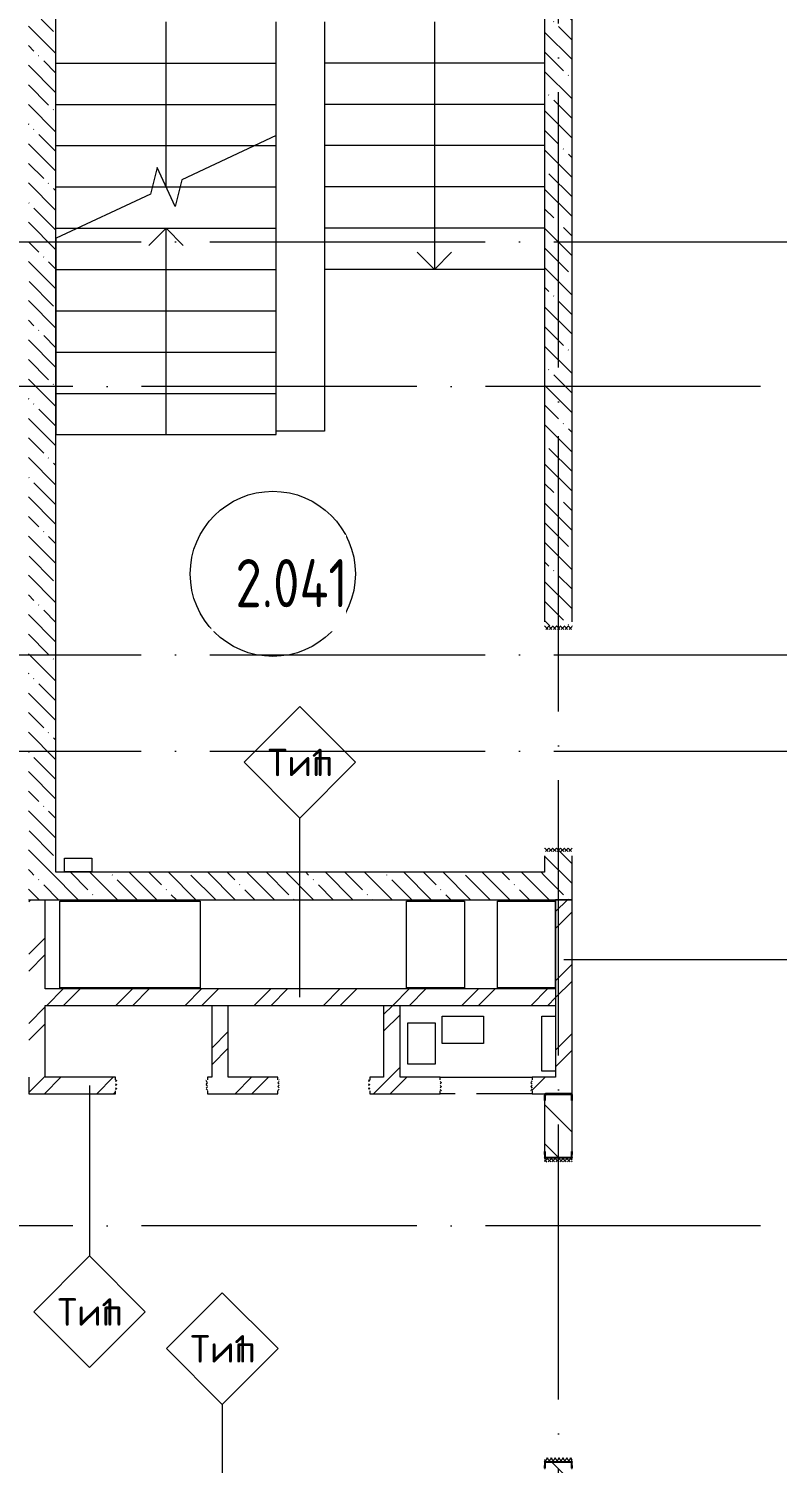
# Model space of a CAD drawing. Header units: millimetres. Extents: x -68946 to 288321, y -402657 to 324925.
# Drawn here: x 165209 to 170650, y -75185 to -64760 of the extents above; entities that cross this region are included whole.
import ezdxf

# ---------------------------------------------------------------- set-up
doc = ezdxf.new("R2010")
doc.units = ezdxf.units.MM
doc.linetypes.add('ADSK_Линия сетки', pattern=[2500, 2000, -250, 0, -250])
for name, color, linetype, lineweight in [('A-AREA-____-IDEN', 250, 'Continuous', 9), ('A-DOOR-____-OTLN', 250, 'Continuous', 5), ('A-FLOR-____-OTLN', 192, 'Continuous', 9), ('A-WALL-____-IDEN', 250, 'Continuous', 9), ('A-WALL-____-MCUT', 250, 'Continuous', 13), ('A-WALL-____-PATT', 250, 'Continuous', 13), ('I-WALL-____-OTLN', 250, 'Continuous', 9), ('S-COLS-____-MCUT', 250, 'Continuous', 25), ('S-COLS-____-OTLN', 250, 'Continuous', 9), ('S-GRID-____-OTLN', 250, 'Continuous', 9), ('S-STRS-____-MBND', 250, 'Continuous', 5), ('S-STRS-____-OTLN', 250, 'Continuous', 5)]:
    doc.layers.add(name, color=color, linetype=linetype, lineweight=lineweight)
doc.styles.add('ISOCPEUR', font='isocpeur.ttf', dxfattribs={"width": 0.8, "height": 100})
doc.styles.add('ISOCPEUR_3', font='isocpeur.ttf', dxfattribs={"height": 250})
pattern_1 = [(45, (28708.77, -120984.93), (-251.4472, 251.4472), []), (45, (28708.77, -120603.93), (-251.4472, 251.4472), [])]
pattern_2 = [(135, (28708.77, -120984.93), (-142.5612, -142.5612), []), (135, (28851.33, -120984.93), (-142.5612, -142.5612), [252.016, -50.403, 3.353, -47.05])]
pattern_3 = [(135, (1951.41, 124.685), (-14.14214, -14.14214), []), (225, (1951.41, 124.685), (14.14214, -14.14214), [])]
pattern_4 = [(45, (-171.384, 124.685), (-14.1421, 14.1421), []), (135, (-171.384, 124.685), (-14.1421, -14.1421), [])]

# ---------------------------------------------------------------- blocks, each defined once
blk = doc.blocks.new('Дверь_СКБ_2Ст_Внутренняя1 - Н_ВВ-10_2_2200x2600h_Фрамуга сверху 2 EIW 15-42979487-АР1_Кладочный план 2 этажа С2и3')
at = {"layer": 'A-DOOR-____-OTLN'}
h = blk.add_hatch(dxfattribs=at)
h.set_pattern_fill('FP_7', color=256, style=0, pattern_type=2)
h.set_pattern_definition([(45, (-921.384, 164.685), (-14.1421, 14.1421), []), (135, (-921.384, 164.685), (-14.1421, -14.1421), [])])
h.paths.add_polyline_path([(-1062.5, 100), (-1087.5, 100), (-1087.5, -100), (-1062.5, -100)])
h = blk.add_hatch(dxfattribs=at)
h.set_pattern_fill('FP_6', color=256, style=0, pattern_type=2)
h.set_pattern_definition([(135, (1201.41, 164.685), (-14.1421, -14.1421), []), (225, (1201.41, 164.685), (14.1421, -14.1421), [])])
h.paths.add_polyline_path([(1112.5, -100), (1112.5, 100), (1087.5, 100), (1087.5, -100)])
blk = doc.blocks.new('Дверь_СКБ_2Ст_Внутренняя1 - Н_Д-1_1п_1640x2100h_ЛК-42630921-АР1_Кладочный план 2 этажа С2и3')
at = {"layer": 'A-DOOR-____-OTLN'}
h = blk.add_hatch(dxfattribs=at)
h.set_pattern_fill('FP_30', color=256, style=0, pattern_type=2)
h.set_pattern_definition([(45, (-641.384, 164.685), (-14.1421, 14.1421), []), (135, (-641.384, 164.685), (-14.1421, -14.1421), [])])
h.paths.add_polyline_path([(-807.5, -100), (-782.5, -100), (-782.5, 100), (-807.5, 100)])
h = blk.add_hatch(dxfattribs=at)
h.set_pattern_fill('FP_29', color=256, style=0, pattern_type=2)
h.set_pattern_definition([(135, (1481.41, 164.685), (-14.14214, -14.14214), []), (225, (1481.41, 164.685), (14.14214, -14.14214), [])])
h.paths.add_polyline_path([(807.5, -100), (832.5, -100), (832.5, 100), (807.5, 100)])
blk = doc.blocks.new('Дверь_СКБ_1Ст_Внутренняя1 - Н_Д-7л_670x1875h_Технический шкаф ЭОМ и СС-42409413-АР1_Кладочный план 2 этажа С2и3')
at = {"layer": 'A-DOOR-____-OTLN'}
h = blk.add_hatch(dxfattribs=at)
h.set_pattern_fill('FP_39', color=256, style=0, pattern_type=2)
h.set_pattern_definition(pattern_4)
h.paths.add_polyline_path([(-312.5, -40), (-312.5, 40), (-322.5, 40), (-322.5, -40)])
h = blk.add_hatch(dxfattribs=at)
h.set_pattern_fill('FP_38', color=256, style=0, pattern_type=2)
h.set_pattern_definition(pattern_3)
h.paths.add_polyline_path([(347.5, -40), (347.5, 40), (337.5, 40), (337.5, -40)])
blk = doc.blocks.new('Дверь_СКБ_1Ст_Внутренняя1 - Н_Д-7л_670x1875h_Технический шкаф ЭОМ и СС-V5-АР1_Кладочный план 2 этажа С2и3')
at = {"layer": 'A-DOOR-____-OTLN'}
h = blk.add_hatch(dxfattribs=at)
h.set_pattern_fill('FP_39', color=256, style=0, pattern_type=2)
h.set_pattern_definition(pattern_4)
h.paths.add_polyline_path([(-312.5, -40), (-312.5, 40), (-322.5, 40), (-322.5, -40)])
h = blk.add_hatch(dxfattribs=at)
h.set_pattern_fill('FP_38', color=256, style=0, pattern_type=2)
h.set_pattern_definition(pattern_3)
h.paths.add_polyline_path([(347.5, -40), (347.5, 40), (337.5, 40), (337.5, -40)])
blk = doc.blocks.new('ADSK_КолоннаНесущая_Швеллер_Гнутый_ГОСТ 8278-83 - 200х50х4_таб_1 2-38815031-АР1_Кладочный план 2 этажа С2и3')
at = {"layer": 'S-COLS-____-MCUT'}
for p, q in [((-6.1, -90), (-6.1, 90)), ((-0.1, 96), (39.9, 96)), ((39.9, 100), (19.9, 100)), ((39.9, 96), (39.9, 100)), ((39.9, -96), (-0.1, -96)), ((19.9, -100), (39.9, -100)), ((39.9, -100), (39.9, -96))]:
    blk.add_line(p, q, dxfattribs=at)
for centre, radius, start, end in [((-0.1, 90), 10, 90, 180), ((-0.1, 90), 6, 90, 180), ((-0.1, -90), 10, 180, 270), ((-0.1, -90), 6, 180, 270)]:
    blk.add_arc(centre, radius, start, end, dxfattribs=at)
blk = doc.blocks.new('ADSK_КолоннаНесущая_Швеллер_Гнутый_ГОСТ 8278-83 - 200х50х4_таб_1 2-V46-АР1_Кладочный план 2 этажа С2и3')
at = {"layer": 'S-COLS-____-MCUT'}
for p, q in [((-6, -90), (-6, 90)), ((0, 96), (40, 96)), ((40, 100), (20, 100)), ((40, 96), (40, 100)), ((40, -96), (0, -96)), ((20, -100), (40, -100)), ((40, -100), (40, -96))]:
    blk.add_line(p, q, dxfattribs=at)
for centre, radius, start, end in [((0, 90), 10, 90, 179.9936), ((0, 90), 6, 90, 180), ((0, -90), 10, 180.0064, 270), ((0, -90), 6, 180, 270)]:
    blk.add_arc(centre, radius, start, end, dxfattribs=at)
blk = doc.blocks.new('ADSK_КолоннаНесущая_Швеллер_Гнутый_ГОСТ 8278-83 - 200х50х4_таб_1 2-V47-АР1_Кладочный план 2 этажа С2и3')
at = {"layer": 'S-COLS-____-MCUT'}
for p, q in [((-10.1, 90), (-10.1, -90)), ((-6.1, -90), (-6.1, 90)), ((39.9, 100), (-0.1, 100)), ((-0.1, 96), (39.9, 96)), ((39.9, 96), (39.9, 100)), ((39.9, -96), (-0.1, -96)), ((-0.1, -100), (39.9, -100)), ((39.9, -100), (39.9, -96))]:
    blk.add_line(p, q, dxfattribs=at)
for centre, radius, start, end in [((-0.1, 90), 10, 90, 180), ((-0.1, 90), 6, 90, 180), ((-0.1, -90), 10, 180, 270), ((-0.1, -90), 6, 180, 270)]:
    blk.add_arc(centre, radius, start, end, dxfattribs=at)
blk = doc.blocks.new('AAR_СКБ_Марка_Помещения_мал - Номер-28977439-АР1_Кладочный план 2 этажа С2и3')
at = {"layer": 'A-AREA-____-IDEN'}
blk.add_circle((-0.028, 0), 3, dxfattribs=at)
blk = doc.blocks.new('ADSK_Марка_Стена - Типоразмер_ADSK_Марка-30564887-АР1_Кладочный план 2 этажа С2и3')
at = {"layer": 'A-WALL-____-IDEN'}
for p, q in [((-0.16, 4.37), (-4.21, 0.31)), ((3.9, 0.31), (-0.16, 4.37)), ((-4.21, 0.31), (-0.16, -3.74)), ((-0.16, -3.74), (3.9, 0.31))]:
    blk.add_line(p, q, dxfattribs=at)

msp = doc.modelspace()

# ---------------------------------------------------------------- hatches: boundary and pattern name
at = {"layer": 'A-WALL-____-PATT', "lineweight": 15}
h = msp.add_hatch(dxfattribs=at)
h.set_pattern_fill('FP_40', color=256, style=0, pattern_type=2)
h.set_pattern_definition(pattern_2)
h.paths.add_polyline_path([(169158.2503, -71089.9336), (169158.2503, -70739.9336), (168958.2503, -70739.9336), (168958.2503, -71089.9336)])
h.paths.add_polyline_path([(169158.2503, -69099.9336), (169158.2503, -62009.9342), (168958.2503, -62009.9342), (168958.2503, -69099.9336)])
h = msp.add_hatch(dxfattribs=at)
h.set_pattern_fill('FP_40', color=256, style=0, pattern_type=2)
h.set_pattern_definition(pattern_2)
h.paths.add_polyline_path([(165407.2722, -70889.9336), (165407.2722, -62209.9342), (165207.2722, -62209.9342), (165207.2722, -70889.9336)])
h = msp.add_hatch(dxfattribs=at)
h.set_pattern_fill('FP_40', color=256, style=0, pattern_type=2)
h.set_pattern_definition(pattern_2)
h.paths.add_polyline_path([(166379.7852, -71089.9336), (168958.2503, -71089.9336), (168958.2503, -70889.9336), (165207.2722, -70889.9336), (165207.2722, -71089.9336)])
h = msp.add_hatch(dxfattribs=at)
h.set_pattern_fill('FP_12', color=256, style=0, pattern_type=2)
h.set_pattern_definition(pattern_1)
h.paths.add_polyline_path([(165328.7503, -72379.4336), (165328.7503, -71089.9336), (165208.7503, -71089.9336), (165208.7503, -72379.4336)])
h = msp.add_hatch(dxfattribs=at)
h.set_pattern_fill('FP_12', color=256, style=0, pattern_type=2)
h.set_pattern_definition(pattern_1)
h.paths.add_polyline_path([(169158.7722, -72499.4336), (169158.7722, -71089.9336), (169038.7722, -71089.9336), (169038.7722, -72499.4336)])
h = msp.add_hatch(dxfattribs=at)
h.set_pattern_fill('FP_12', color=256, style=0, pattern_type=2)
h.set_pattern_definition(pattern_1)
h.paths.add_polyline_path([(167804.2581, -71857.4347), (169038.7722, -71857.4347), (169038.7722, -71737.4347), (165328.7503, -71737.4347), (165328.7503, -71857.4347), (166379.7852, -71857.4347)])
h = msp.add_hatch(dxfattribs=at)
h.set_pattern_fill('FP_12', color=256, style=0, pattern_type=2)
h.set_pattern_definition(pattern_1)
h.paths.add_polyline_path([(166538.7722, -72379.4336), (166658.7722, -72379.4336), (166658.7722, -71857.4347), (166538.7722, -71857.4347), (166538.7722, -72106.9062)])
h = msp.add_hatch(dxfattribs=at)
h.set_pattern_fill('FP_12', color=256, style=0, pattern_type=2)
h.set_pattern_definition(pattern_1)
h.paths.add_polyline_path([(167788.7722, -72379.4336), (167908.7722, -72379.4336), (167908.7722, -71857.4347), (167788.7722, -71857.4347), (167788.7722, -72106.9062)])
h = msp.add_hatch(dxfattribs=at)
h.set_pattern_fill('FP_12', color=256, style=0, pattern_type=2)
h.set_pattern_definition(pattern_1)
h.paths.add_polyline_path([(168198.7722, -72499.4336), (168198.7722, -72379.4336), (167688.7722, -72379.4336), (167688.7722, -72499.4336), (167804.2581, -72499.4336)])
h.paths.add_polyline_path([(166508.7722, -72499.4336), (167018.7722, -72499.4336), (167018.7722, -72379.4336), (166508.7722, -72379.4336), (166508.7722, -72479.4336)])
h.paths.add_polyline_path([(169038.7722, -72499.4336), (169038.7722, -72379.4336), (168868.7722, -72379.4336), (168868.7722, -72499.4336)])
h.paths.add_polyline_path([(165208.7732, -72499.4336), (165838.7722, -72499.4336), (165838.7722, -72379.4336), (165208.7732, -72379.4336)])
h = msp.add_hatch(dxfattribs=at)
h.set_pattern_fill('FP_1', color=256, style=0, pattern_type=2)
h.set_pattern_definition([(135, (28708.77, -120984.93), (-141.42136, -141.42136), [])])
h.paths.add_polyline_path([(169158.7722, -75659.9657), (169158.7722, -75169.9347), (168958.7722, -75169.9347), (168958.7722, -75659.9657)])
h.paths.add_polyline_path([(168958.7722, -72969.9347), (169158.7722, -72969.9347), (169158.7722, -72499.4336), (168958.7722, -72499.4336), (168958.7722, -72939.9347)])

# ---------------------------------------------------------------- linework, layer by layer
at = {"layer": 'A-FLOR-____-OTLN'}
for p, q in [((168958.2503, -66509.9347), (167357.7503, -66509.9347)), ((167357.7503, -66509.9347), (167357.7503, -67684.9347)), ((167357.7503, -67684.9347), (167007.7722, -67684.9347)), ((165468.7722, -70887.5382), (165468.7722, -70787.5382)), ((165468.7722, -70787.5382), (165668.7722, -70787.5382)), ((165668.7722, -70887.5382), (165468.7722, -70887.5382)), ((165668.7722, -70787.5382), (165668.7722, -70887.5382)), ((165435.5008, -71729.9859), (165435.5008, -71099.9859)), ((165435.5008, -71099.9859), (166455.5008, -71099.9859)), ((166455.5008, -71099.9859), (166455.5008, -71729.9859)), ((167955.5008, -71729.9859), (167955.5008, -71099.9859)), ((167955.5008, -71099.9859), (168375.5008, -71099.9859)), ((168375.5008, -71099.9859), (168375.5008, -71729.9859)), ((168615.5008, -71729.9859), (168615.5008, -71099.9859)), ((168615.5008, -71099.9859), (169035.5008, -71099.9859)), ((169035.5008, -71099.9859), (169035.5008, -71729.9859)), ((166455.5008, -71729.9859), (165435.5008, -71729.9859)), ((168375.5008, -71729.9859), (167955.5008, -71729.9859)), ((169035.5008, -71729.9859), (168615.5008, -71729.9859)), ((167963.7509, -72284.9336), (167963.7509, -71984.9336)), ((167963.7509, -71984.9336), (168163.7509, -71984.9336)), ((168163.7509, -71984.9336), (168163.7509, -72284.9336)), ((168213.7952, -72134.9336), (168213.7952, -71934.9336)), ((168213.7952, -71934.9336), (168513.7952, -71934.9336)), ((168513.7952, -71934.9336), (168513.7952, -72134.9336)), ((168939.2728, -72334.9336), (168939.2728, -71934.9336)), ((168939.2728, -71934.9336), (169038.7722, -71934.9336)), ((168513.7952, -72134.9336), (168213.7952, -72134.9336)), ((168163.7509, -72284.9336), (167963.7509, -72284.9336)), ((169038.7722, -72334.9336), (168939.2728, -72334.9336))]:
    msp.add_line(p, q, dxfattribs=at)
at = {"layer": 'A-WALL-____-IDEN'}
for p, q in [((167179.2447, -71797.4347), (167179.2447, -70496.1847)), ((169098.7722, -71523.9589), (171082.1794, -71523.9589)), ((165650.9121, -72439.4336), (165650.9121, -73678.1836)), ((166616.5066, -76626.9347), (166616.5066, -74757.2748))]:
    msp.add_line(p, q, dxfattribs=at)
at = {"layer": 'A-WALL-____-MCUT', "color": 7, "lineweight": 15}
for p, q in [((169158.2503, -69069.9336), (169158.2503, -62009.9342)), ((165407.2722, -70889.9336), (165407.2722, -62209.9342)), ((168958.2503, -62209.9342), (168958.2503, -69069.9336)), ((168958.2503, -70769.9336), (168958.2503, -70889.9336)), ((169158.2503, -71089.9336), (169158.2503, -70769.9336)), ((168958.2503, -70889.9336), (165407.2722, -70889.9336)), ((165207.2722, -71089.9336), (169158.2503, -71089.9336)), ((165328.7503, -71737.4347), (165328.7503, -71089.9336)), ((169038.7722, -71089.9336), (169038.7722, -72379.4336)), ((169158.7722, -71089.9336), (169038.7722, -71089.9336)), ((169158.7722, -72939.9347), (169158.7722, -71089.9336)), ((169038.7722, -71737.4347), (165328.7503, -71737.4347)), ((165328.7503, -72379.4336), (165328.7503, -71857.4347)), ((165328.7503, -71857.4347), (169038.7722, -71857.4347)), ((166538.7722, -71857.4347), (166538.7722, -72379.4336)), ((166658.7722, -72379.4336), (166658.7722, -71857.4347)), ((167788.7722, -71857.4347), (167788.7722, -72379.4336)), ((167908.7722, -72379.4336), (167908.7722, -71857.4347)), ((165208.7732, -72379.4336), (165208.7732, -72499.4336)), ((165838.7722, -72379.4336), (165328.7503, -72379.4336)), ((165838.7722, -72399.4336), (165838.7722, -72379.4336)), ((166538.7722, -72379.4336), (166508.7722, -72379.4336)), ((166508.7722, -72379.4336), (166508.7722, -72399.4336)), ((167018.7722, -72379.4336), (166658.7722, -72379.4336)), ((167018.7722, -72399.4336), (167018.7722, -72379.4336)), ((167788.7722, -72379.4336), (167688.7722, -72379.4336)), ((167688.7722, -72379.4336), (167688.7722, -72399.4336)), ((168198.7722, -72379.4336), (167908.7722, -72379.4336)), ((168198.7722, -72399.4336), (168198.7722, -72379.4336)), ((169038.7722, -72379.4336), (168868.7722, -72379.4336)), ((168868.7722, -72379.4336), (168868.7722, -72399.4336)), ((165208.7732, -72499.4336), (165838.7722, -72499.4336)), ((165838.7722, -72499.4336), (165838.7722, -72479.4336)), ((166508.7722, -72479.4336), (166508.7722, -72499.4336)), ((166508.7722, -72499.4336), (167018.7722, -72499.4336)), ((167018.7722, -72499.4336), (167018.7722, -72479.4336)), ((167688.7722, -72479.4336), (167688.7722, -72499.4336)), ((167688.7722, -72499.4336), (168198.7722, -72499.4336)), ((168198.7722, -72499.4336), (168198.7722, -72479.4336)), ((168868.7722, -72479.4336), (168868.7722, -72499.4336)), ((168868.7722, -72499.4336), (169158.7722, -72499.4336)), ((168958.7722, -72499.4336), (168958.7722, -72939.9347))]:
    msp.add_line(p, q, dxfattribs=at)
at = {"layer": 'I-WALL-____-OTLN', "lineweight": 15}
for p, q in [((168198.7722, -72379.4336), (168868.7722, -72379.4336)), ((168308.4133, -72499.4336), (168198.7722, -72499.4336)), ((168868.7722, -72499.4336), (168462.9614, -72499.4336))]:
    msp.add_line(p, q, dxfattribs=at)
at = {"layer": 'S-GRID-____-OTLN', "linetype": 'ADSK_Линия сетки'}
for p, q in [((169058.7722, -124723.7741), (169058.7722, -59782.9296)), ((94022.7944, -66309.9342), (185529.6518, -66309.9342)), ((185529.6518, -67359.9342), (128028.7722, -67359.9342)), ((94022.7944, -69309.9342), (185529.6518, -69309.9342)), ((94022.7944, -70009.9342), (185529.6518, -70009.9342)), ((185529.6518, -73459.9342), (128028.7722, -73459.9342))]:
    msp.add_line(p, q, dxfattribs=at)
at = {"layer": 'S-STRS-____-MBND'}
for p, q in [((167007.7722, -65536.8886), (166321.0607, -65857.1075)), ((166141.7381, -65768.3242), (166094.4838, -65962.762)), ((166273.8064, -66051.5453), (166141.7381, -65768.3242)), ((166321.0607, -65857.1075), (166273.8064, -66051.5453)), ((166094.4838, -65962.762), (165407.7722, -66282.9809))]:
    msp.add_line(p, q, dxfattribs=at)
at = {"layer": 'S-STRS-____-OTLN', "lineweight": 9}
for p, q in [((166207.2722, -65009.9347), (166207.2722, -64709.9347)), ((168157.7503, -64709.9347), (168157.7503, -65009.9347)), ((166207.2722, -65309.9347), (166207.2722, -65009.9347)), ((168157.7503, -65009.9347), (168157.7503, -65309.9347)), ((166207.2722, -65609.9347), (166207.2722, -65309.9347)), ((168157.7503, -65309.9347), (168157.7503, -65609.9347)), ((166207.2722, -65908.8625), (166207.2722, -65609.9347)), ((168157.7503, -65609.9347), (168157.7503, -65909.9347)), ((168157.7503, -65909.9347), (168157.7503, -66209.9347)), ((166207.7722, -66209.9347), (166082.7722, -66334.9347)), ((166207.7722, -66509.9347), (166207.7722, -66209.9347)), ((166207.7722, -66209.9347), (166332.7722, -66334.9347)), ((168157.7503, -66209.9347), (168157.7503, -66509.9347)), ((168157.7503, -66509.9347), (168032.7503, -66384.9347)), ((168157.7503, -66509.9347), (168282.7503, -66384.9347)), ((166207.7722, -66809.9347), (166207.7722, -66509.9347)), ((166207.7722, -67109.9347), (166207.7722, -66809.9347)), ((166207.7722, -67409.9347), (166207.7722, -67109.9347)), ((166207.7722, -67709.9347), (166207.7722, -67409.9347))]:
    msp.add_line(p, q, dxfattribs=at)
at = {"layer": 'S-STRS-____-OTLN'}
for p, q in [((167007.2722, -65009.9347), (167007.2722, -64709.9347)), ((167357.7503, -64709.9347), (167357.7503, -65009.9347)), ((168957.7503, -64709.9347), (168957.7503, -65009.9347)), ((165407.2722, -65009.9347), (167007.2722, -65009.9347)), ((165407.2722, -65009.9347), (167007.2722, -65009.9347)), ((167007.2722, -65309.9347), (167007.2722, -65009.9347)), ((167357.7503, -65009.9347), (167357.7503, -65309.9347)), ((168957.7503, -65009.9347), (167357.7503, -65009.9347)), ((168957.7503, -65009.9347), (167357.7503, -65009.9347)), ((168957.7503, -65009.9347), (168957.7503, -65309.9347)), ((165407.2722, -65309.9347), (167007.2722, -65309.9347)), ((165407.2722, -65309.9347), (167007.2722, -65309.9347)), ((167007.2722, -65537.1218), (167007.2722, -65309.9347)), ((167357.7503, -65309.9347), (167357.7503, -65609.9347)), ((168957.7503, -65309.9347), (167357.7503, -65309.9347)), ((168957.7503, -65309.9347), (167357.7503, -65309.9347)), ((168957.7503, -65309.9347), (168957.7503, -65609.9347)), ((167007.7722, -65609.9347), (167007.7722, -65536.8886)), ((165407.2722, -65609.9347), (166851.1243, -65609.9347)), ((165407.2722, -65609.9347), (166851.1243, -65609.9347)), ((166851.1243, -65609.9347), (167007.7722, -65609.9347)), ((166851.1243, -65609.9347), (167007.7722, -65609.9347)), ((167007.7722, -65909.9347), (167007.7722, -65609.9347)), ((167357.7503, -65609.9347), (167357.7503, -65909.9347)), ((168957.7503, -65609.9347), (167357.7503, -65609.9347)), ((168957.7503, -65609.9347), (167357.7503, -65609.9347)), ((168957.7503, -65609.9347), (168957.7503, -65909.9347)), ((165407.2722, -65909.9347), (166107.3224, -65909.9347)), ((165407.2722, -65909.9347), (166107.3224, -65909.9347)), ((166107.3224, -65909.9347), (166207.7722, -65909.9347)), ((166107.3224, -65909.9347), (166207.7722, -65909.9347)), ((166207.7722, -65909.9347), (166308.2221, -65909.9347)), ((166207.7722, -65909.9347), (166308.2221, -65909.9347)), ((166308.2221, -65909.9347), (167007.7722, -65909.9347)), ((166308.2221, -65909.9347), (167007.7722, -65909.9347)), ((167007.7722, -66209.9347), (167007.7722, -65909.9347)), ((167357.7503, -65909.9347), (167357.7503, -66209.9347)), ((168957.7503, -65909.9347), (167357.7503, -65909.9347)), ((168957.7503, -65909.9347), (167357.7503, -65909.9347)), ((168957.7503, -65909.9347), (168957.7503, -66209.9347)), ((165407.2722, -66209.9347), (165564.4202, -66209.9347)), ((165407.2722, -66209.9347), (165564.4202, -66209.9347)), ((165407.7722, -66509.9347), (165407.7722, -66282.9809)), ((165564.4202, -66209.9347), (167007.7722, -66209.9347)), ((165564.4202, -66209.9347), (167007.7722, -66209.9347)), ((167007.7722, -66509.9347), (167007.7722, -66209.9347)), ((167357.7503, -66209.9347), (167357.7503, -66509.9347)), ((168957.7503, -66209.9347), (167357.7503, -66209.9347)), ((168957.7503, -66209.9347), (167357.7503, -66209.9347)), ((168957.7503, -66209.9347), (168957.7503, -66509.9347)), ((165407.7722, -66809.9347), (165407.7722, -66509.9347)), ((165407.7722, -66509.9347), (167007.7722, -66509.9347)), ((165407.7722, -66509.9347), (167007.7722, -66509.9347)), ((167007.7722, -66809.9347), (167007.7722, -66509.9347)), ((168957.7503, -66509.9347), (167357.7503, -66509.9347)), ((165407.7722, -67109.9347), (165407.7722, -66809.9347)), ((165407.7722, -66809.9347), (167007.7722, -66809.9347)), ((165407.7722, -66809.9347), (167007.7722, -66809.9347)), ((167007.7722, -67109.9347), (167007.7722, -66809.9347)), ((165407.7722, -67409.9347), (165407.7722, -67109.9347)), ((165407.7722, -67109.9347), (167007.7722, -67109.9347)), ((165407.7722, -67109.9347), (167007.7722, -67109.9347)), ((167007.7722, -67409.9347), (167007.7722, -67109.9347)), ((165407.7722, -67709.9347), (165407.7722, -67409.9347)), ((165407.7722, -67409.9347), (167007.7722, -67409.9347)), ((165407.7722, -67409.9347), (167007.7722, -67409.9347)), ((167007.7722, -67709.9347), (167007.7722, -67409.9347)), ((165407.7722, -67709.9347), (167007.7722, -67709.9347)), ((165407.7722, -67709.9347), (167007.7722, -67709.9347))]:
    msp.add_line(p, q, dxfattribs=at)

# ---------------------------------------------------------------- block references
at = {"layer": 'A-AREA-____-IDEN', "xscale": 200, "yscale": 200, "zscale": 99.99999999999993}
msp.add_blockref('AAR_СКБ_Марка_Помещения_мал - Номер-28977439-АР1_Кладочный план 2 этажа С2и3', (166988.8573, -68721.4094), dxfattribs=at)
at = {"layer": 'A-DOOR-____-OTLN', "color": 255}
for name, p, rotation in [('Дверь_СКБ_2Ст_Внутренняя1 - Н_Д-1_1п_1640x2100h_ЛК-42630921-АР1_Кладочный план 2 этажа С2и3', (169058.2503, -69932.4336), 90), ('Дверь_СКБ_2Ст_Внутренняя1 - Н_ВВ-10_2_2200x2600h_Фрамуга сверху 2 EIW 15-42979487-АР1_Кладочный план 2 этажа С2и3', (169058.7722, -74057.4347), 270)]:
    msp.add_blockref(name, p, dxfattribs=dict(at, rotation=rotation))
at = {"layer": 'A-DOOR-____-OTLN', "color": 250, "rotation": 180}
for name, p in [('Дверь_СКБ_1Ст_Внутренняя1 - Н_Д-7л_670x1875h_Технический шкаф ЭОМ и СС-V5-АР1_Кладочный план 2 этажа С2и3', (166186.2722, -72439.4336)), ('Дверь_СКБ_1Ст_Внутренняя1 - Н_Д-7л_670x1875h_Технический шкаф ЭОМ и СС-V5-АР1_Кладочный план 2 этажа С2и3', (167366.2722, -72439.4336)), ('Дверь_СКБ_1Ст_Внутренняя1 - Н_Д-7л_670x1875h_Технический шкаф ЭОМ и СС-42409413-АР1_Кладочный план 2 этажа С2и3', (168546.2722, -72439.4336))]:
    msp.add_blockref(name, p, dxfattribs=at)
at = {"layer": 'A-WALL-____-IDEN', "xscale": 99.99999999999993, "yscale": 99.99999999999993, "zscale": 99.99999999999993}
for p in [(167194.8697, -70121.7178), (165666.5371, -74115.1505), (166632.1316, -74382.8079)]:
    msp.add_blockref('ADSK_Марка_Стена - Типоразмер_ADSK_Марка-30564887-АР1_Кладочный план 2 этажа С2и3', p, dxfattribs=at)
at = {"layer": 'S-COLS-____-OTLN'}
for name, p, rotation in [('ADSK_КолоннаНесущая_Швеллер_Гнутый_ГОСТ 8278-83 - 200х50х4_таб_1 2-V47-АР1_Кладочный план 2 этажа С2и3', (169058.7722, -72509.5336), 269.9999999999995), ('ADSK_КолоннаНесущая_Швеллер_Гнутый_ГОСТ 8278-83 - 200х50х4_таб_1 2-38815031-АР1_Кладочный план 2 этажа С2и3', (169058.7722, -72959.8347), 90.00000000000044), ('ADSK_КолоннаНесущая_Швеллер_Гнутый_ГОСТ 8278-83 - 200х50х4_таб_1 2-V46-АР1_Кладочный план 2 этажа С2и3', (169058.7722, -75180.0343), 269.9999999999995)]:
    msp.add_blockref(name, p, dxfattribs=dict(at, rotation=rotation))

# ---------------------------------------------------------------- texts
at = {"layer": 'A-WALL-____-IDEN', "char_height": 200, "attachment_point": 1, "style": 'ISOCPEUR_3'}
for s, insert, width in [('Тип', (166946.5888, -69992.0492), 387.215062), (' 1', (167266.0732, -69992.0492), 190.801625), ('Тип', (165418.2562, -73985.4818), 387.215062), (' 1', (165737.7406, -73985.4818), 190.801625), ('Тип', (166383.8507, -74253.1392), 387.215062), (' 1', (166703.3351, -74253.1392), 190.801625)]:
    msp.add_mtext(s, dxfattribs=dict(at, insert=insert, width=width))

# ---------------------------------------------------------------- next in the draw order: texts
at = {"layer": 'A-AREA-____-IDEN', "insert": (166711.3569, -68613.9239), "char_height": 350, "width": 628.523, "attachment_point": 1, "style": 'ISOCPEUR', "bg_fill": 3, "box_fill_scale": 1.5, "bg_fill_color": 256, "bg_fill_transparency": 0}
msp.add_mtext('2.041', dxfattribs=at)

doc.saveas('drawing.dxf')
